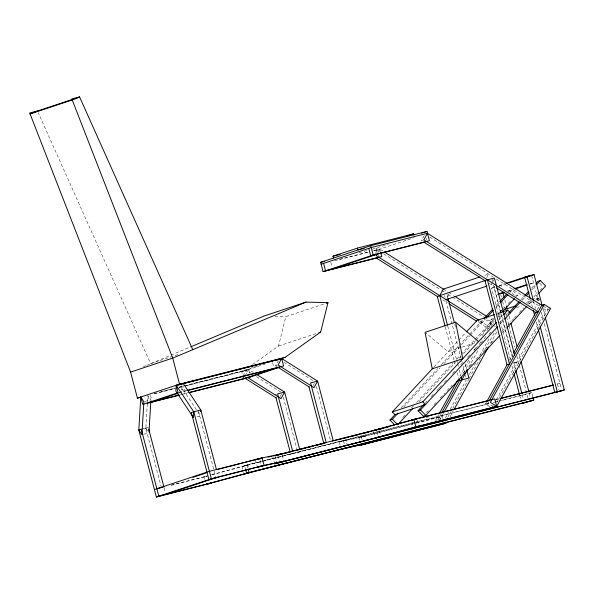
<?xml version="1.0" encoding="UTF-8"?>
<svg xmlns="http://www.w3.org/2000/svg" width="594" height="594" viewBox="0 0 594 594"><rect width="100%" height="100%" fill="white"/><g stroke="black" fill="none" stroke-linecap="round" stroke-linejoin="round"><path stroke-width="0.45" stroke-dasharray="2.97 2.23" d="M161.464 487.778L145.842 428.244L147.371 402.569M147.423 401.655L147.809 395.233M196.443 409.771L182.885 389.308L183.13 385.142M252.539 364.508L278.527 346.035L285.825 316.691L325.334 303.571M243.057 376.054L246.25 370.255L250.935 373.203M245.099 375.965L248.693 369.438L253.378 372.393M277.198 366.81L275.638 365.83L278.43 360.751M280.19 396.51L282.18 392.879M375.386 253.534L377.376 249.911L414.278 237.659M377.829 252.725L379.818 249.101L382.952 251.069M313.164 385.558L314.367 383.382M424.22 235.543L421.428 240.615L423.871 239.805M447.304 297.453L449.302 293.83M486.545 277.725L488.543 274.094L483.323 275.831M491.305 284.623L492.5 282.447M492.901 281.719L494.498 278.824M435.409 420.582L438.521 414.924M459.897 376.106L468.8 359.927M474.138 350.222L476.366 346.176M482.157 335.662L489.278 322.728L494.163 321.102L488.684 317.649M437.852 419.772L441.409 413.305M463.676 372.869L473.47 355.071M479.254 344.557L481.927 339.709M486.828 330.813L491.721 321.918M443.406 413.298L440.295 418.963L436.219 420.314M468.785 367.203L479.031 348.604M484.37 338.899L486.597 334.853M490.971 326.9L494.163 321.102M445.322 418.117L448.44 412.451M450.222 409.214L466.245 380.101M469.364 374.443L475.594 363.12M480.049 355.034L488.951 338.855M447.765 417.3L450.883 411.642M452.665 408.405L468.688 379.291M469.134 378.482L480.264 358.264M485.164 349.369L495.403 330.769M450.207 416.491L453.326 410.833M490.28 343.703L497.401 330.761M493.176 405.531L491.839 407.959L485.491 403.957L486.375 402.338M509.533 360.283L513.09 353.816M537.362 309.726L539.359 306.103L496.287 278.972M488.825 401.529L487.934 403.148L492.872 406.259M496.294 399.866L545.715 310.098L550.601 308.479M496.955 402.294L548.158 309.288L542.508 305.732M434.073 366.862L458.323 340.681M458.954 340.006L465.867 332.536M401.247 407.892L437.719 368.518M441.416 364.523L482.833 319.817M496.005 305.591L499.146 302.205M508.561 292.048L509.815 290.689L514.545 295.522M403.697 407.068L440.095 367.775M443.859 363.714L469.587 335.944M470.21 335.261L485.276 319.008M495.938 307.492L499.703 303.43M509.749 292.59L512.258 289.879L517.574 295.315L516.32 296.666M402.814 417.374L405.323 414.664M411.597 407.892L413.483 405.858M416.617 402.472L453.014 363.179M456.779 359.118L460.543 355.056M461.167 354.38L474.346 340.154M474.977 339.471L493.8 319.156M497.564 315.087L501.96 310.35M502.583 309.667L505.724 306.281M508.234 303.571L510.743 300.861M419.06 401.663L455.457 362.37M459.221 358.308L461.1 356.274M463.61 353.564L475.534 340.696M476.165 340.02L493.733 321.05M498.128 316.312L501.893 312.244M498.923 319.683L502.695 315.614M425.586 402.613L426.841 401.262M431.237 396.517L434.37 393.131M436.88 390.421L438.766 388.387M439.389 387.711L441.899 385.001M444.409 382.291L446.918 379.581M452.569 373.485L455.078 370.775M460.729 364.679L463.238 361.969M467.627 357.232L470.136 354.521M473.901 350.453L475.155 349.101M475.787 348.426L477.665 346.391M480.806 343.005L483.316 340.295M488.966 334.199L491.476 331.489M499.628 322.683L503.393 318.622M520.968 299.651L524.101 296.265M531.63 288.135L535.394 284.073M500.193 323.908L504.098 319.683M522.156 300.2L525.289 296.807M531.563 290.035L535.328 285.974M426.514 412.785L428.4 410.758M434.043 404.663L436.553 401.952M440.317 397.883L444.713 393.146M447.223 390.436L452.242 385.016M462.912 373.5L465.421 370.79M469.809 366.045L472.95 362.659M476.084 359.273L480.479 354.536M482.989 351.826L487.384 347.082M491.149 343.02L493.659 340.31M501.811 331.504L505.576 327.435M508.085 324.725L509.34 323.374M511.85 320.663L513.736 318.629M514.367 317.953L516.245 315.919M519.386 312.533L523.774 307.796M527.539 303.727L531.303 299.666M533.813 296.955L537.577 292.894M540.087 290.184L541.973 288.149M502.376 332.722L506.14 328.66M528.727 304.277L531.868 300.883M532.491 300.208L538.142 294.112M186.575 385.662L242.887 371.369L245.857 369.26M143.406 366.706L145.968 365.629M146.822 365.265L170.24 355.435M171.094 355.078L190.422 346.955M372.423 249.183L388.313 244.26M177.866 354.625L150.653 363.662L38.239 112.674M278.527 346.035L317.159 333.212M257.365 366.015L241.661 371.228L242.746 375.363M510.35 359.682L491.587 288.149L494.03 287.34L512.325 357.083M499.264 285.603L505.368 283.576M498.618 286.367L505.42 284.103M242.887 371.369L265.711 363.788M179.136 392.924L185.18 390.919L184.534 388.439M275.638 365.83L277.264 365.288M507.321 291.015L513.431 288.988M508.249 291.26L513.483 289.523M530.056 284.014L533.546 282.855L530.034 283.746M515.132 296.124L517.574 295.315M143.206 428.913L148.285 427.435L141.253 429.217M500.051 311.1L501.811 310.514M526.47 302.331L531.749 300.579M497.26 313.654L501.618 312.206M500.579 312.949A0.965 0.906 71.6 0 0 500.935 311.353A0.965 0.906 71.6 0 0 499.42 311.776A0.965 0.906 71.6 0 0 500.579 312.949L502.338 312.362M516.424 307.685L521.71 305.932M528.757 303.593L534.036 301.841M493.807 318.399L479.848 323.032L478.252 321.406M498.173 316.951L502.531 315.503M506.021 314.345L507.766 313.766M275.148 394.668L276.782 394.126M490.577 327.628L488.134 328.437L477.168 321.532M461.189 347.379L448.099 351.722L425.764 332.915M462.058 347.089L477.762 341.877M514.07 363.031L516.513 362.221L515.807 359.533M242.805 469.015L242.152 466.535L247.037 464.916L413.231 422.742M290.77 454.202L293.213 453.385M297.802 452.413L300.245 451.603M262.778 461.3L345.946 440.006L365.644 435.825L366.513 439.137M340.117 445.151L339.248 441.839L358.947 437.659L415.295 423.173M416.446 423.069L442.248 416.327L442.901 418.815M485.491 403.957L490.377 402.331M532.892 396.785L531.808 392.649L501.522 400.527M204.574 479.351L203.92 476.871L207.462 475.898M211.88 474.688L244.594 465.726L415.28 422.408M211.59 474.97L247.839 465.035L248.492 467.515M339.248 441.839L345.946 440.006L347.03 444.141M359.6 440.147L358.947 437.659L365.644 435.825M359.036 252.584L367.961 250.312M339.642 259.296L368.213 252.042M373.574 250.683L379.818 249.101L380.472 251.581M334.519 260.788L368.451 252.175M373.804 250.817L377.376 249.911L380.509 251.886M499.302 286.004L501.061 285.551L501.529 287.34M491.587 288.149L495.099 287.258M160.989 391.698L175.304 388.068M178.891 387.154L183.36 386.018M184.259 385.796L248.693 369.438L249.777 373.574M154.069 393.644L175.549 388.194M179.128 387.288L183.605 386.152M184.496 385.922L246.25 370.255L247.334 374.391M154.403 393.822L174.955 388.61M179.425 387.474L183.004 386.568M181.125 389.753L182.885 389.308M179.032 392.478L185.18 390.919M186.316 390.822L182.737 391.728L181.007 385.112M144.765 401.485L150.913 399.925L148.255 395.901M181.734 394.371L188.001 392.783M180.19 394.958L182.87 394.275M183.769 394.045L188.239 392.909M196.948 416.728L200.468 415.83L196.948 410.528M143.681 434.273L148.077 433.16M513.877 362.889L516.513 362.221M496.124 399.51L499.717 398.596M557.209 384.006L559.904 383.323L557.462 384.132L558.984 389.916M426.306 417.419L429.9 416.505M494.579 400.089L499.97 398.723M414.129 422.512L489.59 403.363M494.98 401.997L498.574 401.084M499.472 400.853L531.808 392.649M416.179 422.186L488.944 403.72M493.436 402.576L496.131 401.893M242.152 466.535L261.887 461.531M171.176 485.12L206.927 476.046M416.194 422.943L442.248 416.327M171.414 485.253L207.165 476.18L203.92 476.871M358.947 437.659L415.548 423.299M247.839 465.035L244.594 465.726L245.463 469.037M274.881 316.387L285.825 316.691M429.714 237.051L493.154 277.004M543.592 308.769L545.715 310.098M489.181 283.286L495.047 286.976M443.347 289.1L447.958 292.003M448.745 292.5L453.437 295.456M383.642 253.853L440.815 289.857M441.602 290.347L444.735 292.322M447.861 294.297L451.782 296.762M452.561 297.252L483.887 316.981M484.674 317.478L493.837 323.247M489.278 322.728L492.099 324.502M492.812 324.948L495.634 326.73M479.61 320.723L489.79 327.131M442.708 299.836L447.408 302.792M283.917 362.258L313.602 380.947M256.4 376.648L280.62 391.899M539.679 283.175L543.228 286.798M145.842 428.244L148.507 432.261M542.953 308.583L545.062 316.632M531.6 275.416L537.459 297.772M538.869 303.133L539.805 306.712M541.216 312.073L543.094 319.23M544.267 323.7L561.427 389.107M533.575 301.425L535.454 308.576M538.268 319.312L539.909 325.564M530.427 299.554L532.306 306.704M536.293 321.911L538.171 329.061M504.811 299.859L506.222 305.227M508.1 312.377L508.798 315.058M509.036 315.956L510.439 321.317M518.889 353.512L520.53 359.771M529.209 392.849L530.449 397.594M500.727 294.409L501.433 297.097M502.606 301.566L504.247 307.826M505.657 313.187L506.355 315.874M506.593 316.765L508.702 324.814M508.939 325.705L514.567 347.171M516.914 356.11L519.022 364.159M519.26 365.05L527.94 398.136M491.981 278.838L492.686 281.526M493.629 285.105L512.422 356.756M513.736 362.444L515.377 368.703M522.178 394.639L523.351 399.109M511.991 365.941L513.869 373.091M519.735 395.448L520.671 399.027M447.022 294.735L447.728 297.423M454.774 324.294L455.947 328.772M465.117 363.706L466.52 369.074M444.579 295.545L445.047 297.342M445.99 300.92L461.026 358.241M461.263 359.14L462.199 362.726M463.142 366.305L464.553 371.681M465.488 375.26L465.963 377.056M426.098 238.231L426.537 239.879M447.742 326.076L456.437 359.214M456.675 360.113L457.38 362.8M457.61 363.699L458.316 366.387M459.259 369.965L460.669 375.341M445.3 326.886L453.994 360.031M454.232 360.922L455.167 364.508M457.283 372.572L458.694 377.94M439.805 417.144L440.458 419.624M376.893 248.047L378.46 254.046M378.682 254.871L379.328 257.351M376.232 248.24L377.316 252.376M417.589 420.381L418.673 424.517M411.902 421.881L412.986 426.009M379.358 430.709L380.45 434.845M376.915 431.519L377.999 435.654M330.821 262.414L332.12 267.374M373.671 432.209L374.762 436.345M361.39 436.85L362.258 440.161M343.503 440.815L344.587 444.951M316.327 386.375L330.316 439.686M283.345 397.327L297.334 450.638M272.631 362.741L273.931 367.701M282.269 455.405L283.784 461.196M277.792 455.605L279.314 461.389M275.349 456.415L276.871 462.206M272.691 456.4L274.643 463.84M260.127 460.395L261.212 464.53M255.435 459.763L256.95 465.555M247.037 464.916L247.906 468.221M243.674 472.327L244.104 473.982M198.366 410.81L213.751 469.453M214.204 471.168L215.719 476.96M150.468 395.248L152.205 401.863M148.025 396.064L149.324 401.024M164.122 487.793L165.206 491.929"/><path stroke-width="0.89" d="M140.778 397.022L138.81 430.026L156.385 497.007L209.118 483.62L249.792 472.482L205.873 484.31L209.118 483.62L211.561 482.811L158.828 496.19L141.253 429.217L138.81 430.026L141.921 434.719L143.882 401.707L140.778 397.022L142.731 404.462L178.148 392.701L176.195 385.261L281.667 358.494L317.604 381.125L333.227 440.659M149.005 432.016L150.809 401.759M216.431 469.527L200.809 409.994L193.778 411.783L193.436 417.619L175.854 391.097L176.195 385.261L193.778 411.783L211.353 478.757L156.385 497.007M200.713 411.664L200.809 409.994L183.227 383.472L178.044 385.194M276.247 360.291L285.031 357.38L320.663 332.046L327.97 302.695L306.073 302.094L263.936 316.082L190.681 346.844M377.027 254.173L376.232 255.62L478.823 320.233M491.839 407.959L496.725 406.333L550.601 308.479L544.245 304.477L541.802 305.286L427.457 233.286L423.871 239.805L538.209 311.813L535.766 312.622L496.606 287.964M438.966 414.115L457.67 380.145M441.854 412.496L459.667 380.145M444.297 411.679L467.448 369.631M454.217 409.214L488.498 346.941M486.82 401.529L507.306 364.33M513.535 353.007L536.241 311.761M489.263 400.72L541.802 305.286M544.245 304.477L490.377 402.331L496.725 406.333L415.867 426.856L375.193 438.001L419.112 426.165L415.867 426.856L413.424 427.665L494.282 407.142M392.292 411.961L422.831 401.826L425.49 404.544L394.958 414.679L392.292 411.961L433.167 367.842M466.498 331.86L477.19 320.322L494.639 314.523M394.691 424.896L389.961 420.069L394.98 414.649M484.088 318.466L492.872 308.977M499.777 301.529L506.675 294.075M389.961 420.069L392.404 419.26L398.054 413.164M486.531 317.649L493.428 310.202M500.334 302.747L507.863 294.624M412.785 408.434L397.728 424.688L392.404 419.26M502.517 311.568L514.441 298.7M422.831 401.826L496.406 322.401M503.326 314.931L507.729 310.179L510.387 312.897M499.866 335.432L425.816 415.362L423.374 416.171L418.057 410.744L423.7 404.648M509.043 312.526L519.082 301.685M524.732 295.589L528.497 291.528M536.026 283.397L537.904 281.363L540.347 280.554L545.671 285.981L538.765 293.436M418.057 410.744L420.5 409.934L497.683 326.611M504.581 319.164L520.27 302.227M525.92 296.131L529.054 292.745M536.582 284.615L540.347 280.554M506.764 327.985L526.848 306.304M306.073 302.094L172.728 358.1L130.583 372.089L137.414 398.136L140.993 397.23M137.414 398.136L179.559 384.147L172.728 358.1L71.844 98.968L79.618 96.993L37.481 110.989L29.975 114.011L72.119 100.022L79.618 96.993L192.79 349.673M333.464 258.063L332.974 256.207L357.41 248.099L413.654 233.821L413.981 235.061M320.641 262.325L370.723 245.701L426.975 231.422L429.41 240.726L373.158 254.997L323.077 271.629L320.641 262.325L324.213 261.419M321.124 264.182L371.205 247.557L427.457 233.286M406.675 236.137L413.654 233.821M421.703 233.175L426.975 231.422M332.551 269.03L377.747 254.024M326.21 303.282L327.97 302.695M479.848 276.982L443.347 289.1L439.753 295.626L447.512 325.185M318.911 332.625L320.663 332.046M514.634 355.056L494.423 278.022L487.392 279.811L437.31 296.436L445.069 325.995M446.109 299.628L486.954 286.063M269.579 361.954L272.193 361.085M506.244 283.286L527.012 276.388L534.043 274.606L542.248 305.903M508.91 282.944L534.043 274.606M149.762 402.68L178.274 393.213M497.727 294.201L503.831 292.174M514.3 288.699L526.514 284.645M274.146 368.532L243.614 378.668L242.961 376.188M504.759 292.419L498.618 294.112M515.228 288.944L527.442 284.882M249.012 377.428L279.432 367.322M455.605 322.186L425.066 332.328L432.246 368.837L462.785 358.702L455.605 322.186L478.638 341.587M193.778 411.783L191.335 412.592L208.91 479.566L264.085 465.377L283.784 461.196L257.388 467.211L264.085 465.377L262.132 457.929L209.4 471.317L154.433 489.56M504.454 309.637L515.896 305.836M536.152 299.116L537.912 298.53M502.494 311.917L507.729 310.179M466.758 369.973L468.874 378.036L459.4 380.628L458.932 378.838M192.902 477.338L206.081 472.965M496.725 406.333L494.772 398.893L413.914 419.416L373.24 430.553L376.485 429.87L378.927 429.054L275.95 455.316L281.831 453.757L262.132 457.929L216.788 469.631M165.86 494.408L215.941 477.784M533.115 397.609L533.761 400.089L244.104 473.982L347.898 447.445L367.597 443.265L341.201 449.279L347.898 447.445M376.485 429.87L417.159 418.725L413.914 419.416L411.471 420.225L489.634 400.386M378.437 437.31L380.88 436.501L274.643 463.84L564.3 389.954L545.299 317.523M524.287 402.687L521.844 403.497L533.761 400.089M564.3 389.954L554.826 392.545L538.402 329.952M262.132 457.929L255.435 459.763L260.803 458.627M37.481 110.989L29.7 112.957L130.583 372.089M332.974 256.207L340.117 254.395M364.144 248.366L357.892 249.955L357.41 248.099M425.185 241.988L370.715 255.814L368.763 248.366M323.077 271.629L378.437 257.581M531.6 275.416L524.569 277.198L530.197 298.663M179.559 384.147L285.031 357.38M180.784 384.288L199.584 379.514M201.373 379.061L234.482 370.656M236.271 370.203L279.225 359.303M186.969 390.458L283.62 365.934L281.667 358.494L278.081 365.013L314.011 387.644L317.604 381.125L310.573 382.907L326.195 442.441L323.752 443.25L308.828 386.382M187.214 390.592L278.541 367.411M152.205 401.863L179.046 395.055M188.892 392.552L250.646 376.886M147.126 403.348L179.291 395.181M189.137 392.686L246.406 378.148M276.032 455.36L324.465 443.072M332.536 441.023L389.219 426.633M500.616 398.366L553.615 384.919M277.183 455.256L291.557 451.611M296.05 450.475L298.737 449.792M300.534 449.331L305.925 447.965M307.722 447.505L313.112 446.139M314.909 445.686L322.995 443.636M338.268 439.76L340.963 439.07M342.76 438.617L348.151 437.251M349.948 436.79L359.83 434.288M361.627 433.828L368.815 432.009M373.299 430.865L375.995 430.182M377.791 429.729L383.182 428.356M501.767 398.262L552.969 385.268M156.875 488.751L163.135 487.162M211.353 478.757L264.085 465.377M277.086 463.03L561.857 390.763M531.318 400.898L246.547 473.166L245.678 469.861M267.968 457.105L271.547 456.348M273.344 455.969L275.133 455.591M423.774 242.1L485.647 281.059M384.518 252.056L444.045 289.538M455.004 296.443L486.33 316.171M376.136 257.915L438.008 296.874M448.975 303.779L476.381 321.042M445.233 422.074L446.643 422.958L360.9 445.106L444.201 423.774L442.79 422.883M277.977 367.3L309.229 386.984M256.504 374.361L284.623 392.07L299.547 448.938M247.446 377.442L281.036 398.596L284.623 392.07L277.591 393.852L292.515 450.72M245.003 378.252L276.247 397.928M420.5 409.934L425.816 415.362M527.012 276.388L533.345 300.534M540.146 326.462L557.269 391.736M533.241 310.283L534.652 315.652M502.94 292.708L504.106 297.178M506.452 306.118L507.157 308.798M510.914 323.106L517.01 346.354M520.997 361.56L528.972 391.958M515.844 370.493L521.94 393.74M514.107 373.99L519.498 394.557M487.392 279.811L509.481 364.003L507.038 364.813L484.949 280.62M447.958 298.322L454.306 322.505M461.137 377.131L461.842 379.818M380.687 252.405L381.771 256.541L325.519 270.812L323.567 263.372M370.723 245.701L373.158 254.997M413.914 419.416L415.867 426.856M275.854 397.334L290.072 451.537M248.121 469.052L248.99 472.356M148.752 429.21L163.907 486.969M537.288 299.205A0.965 0.906 71.6 0 0 538.439 300.378A0.965 0.906 71.6 0 0 538.803 298.782A0.965 0.906 71.6 0 0 537.288 299.205"/></g></svg>
